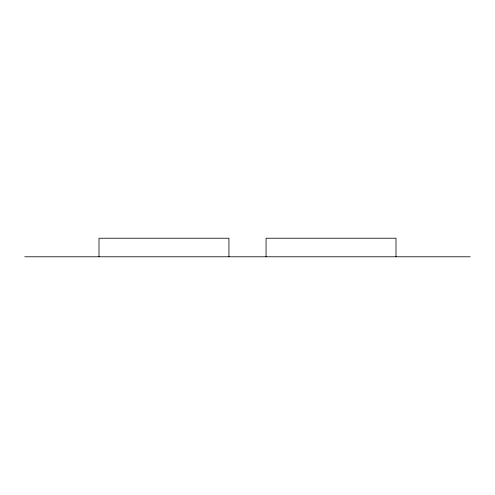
<?xml version="1.0" encoding="UTF-8"?>
<svg xmlns="http://www.w3.org/2000/svg" width="495" height="495" viewBox="0 0 495 495"><rect width="100%" height="100%" fill="white"/><g stroke="black" fill="none" stroke-linecap="round" stroke-linejoin="round"><path stroke-width="0.74" d="M24.75 256.781L470.25 256.781M396 256.781L396 238.219L266.062 238.219L266.062 256.781M228.938 256.781L228.938 238.219L99 238.219L99 256.781"/></g></svg>
